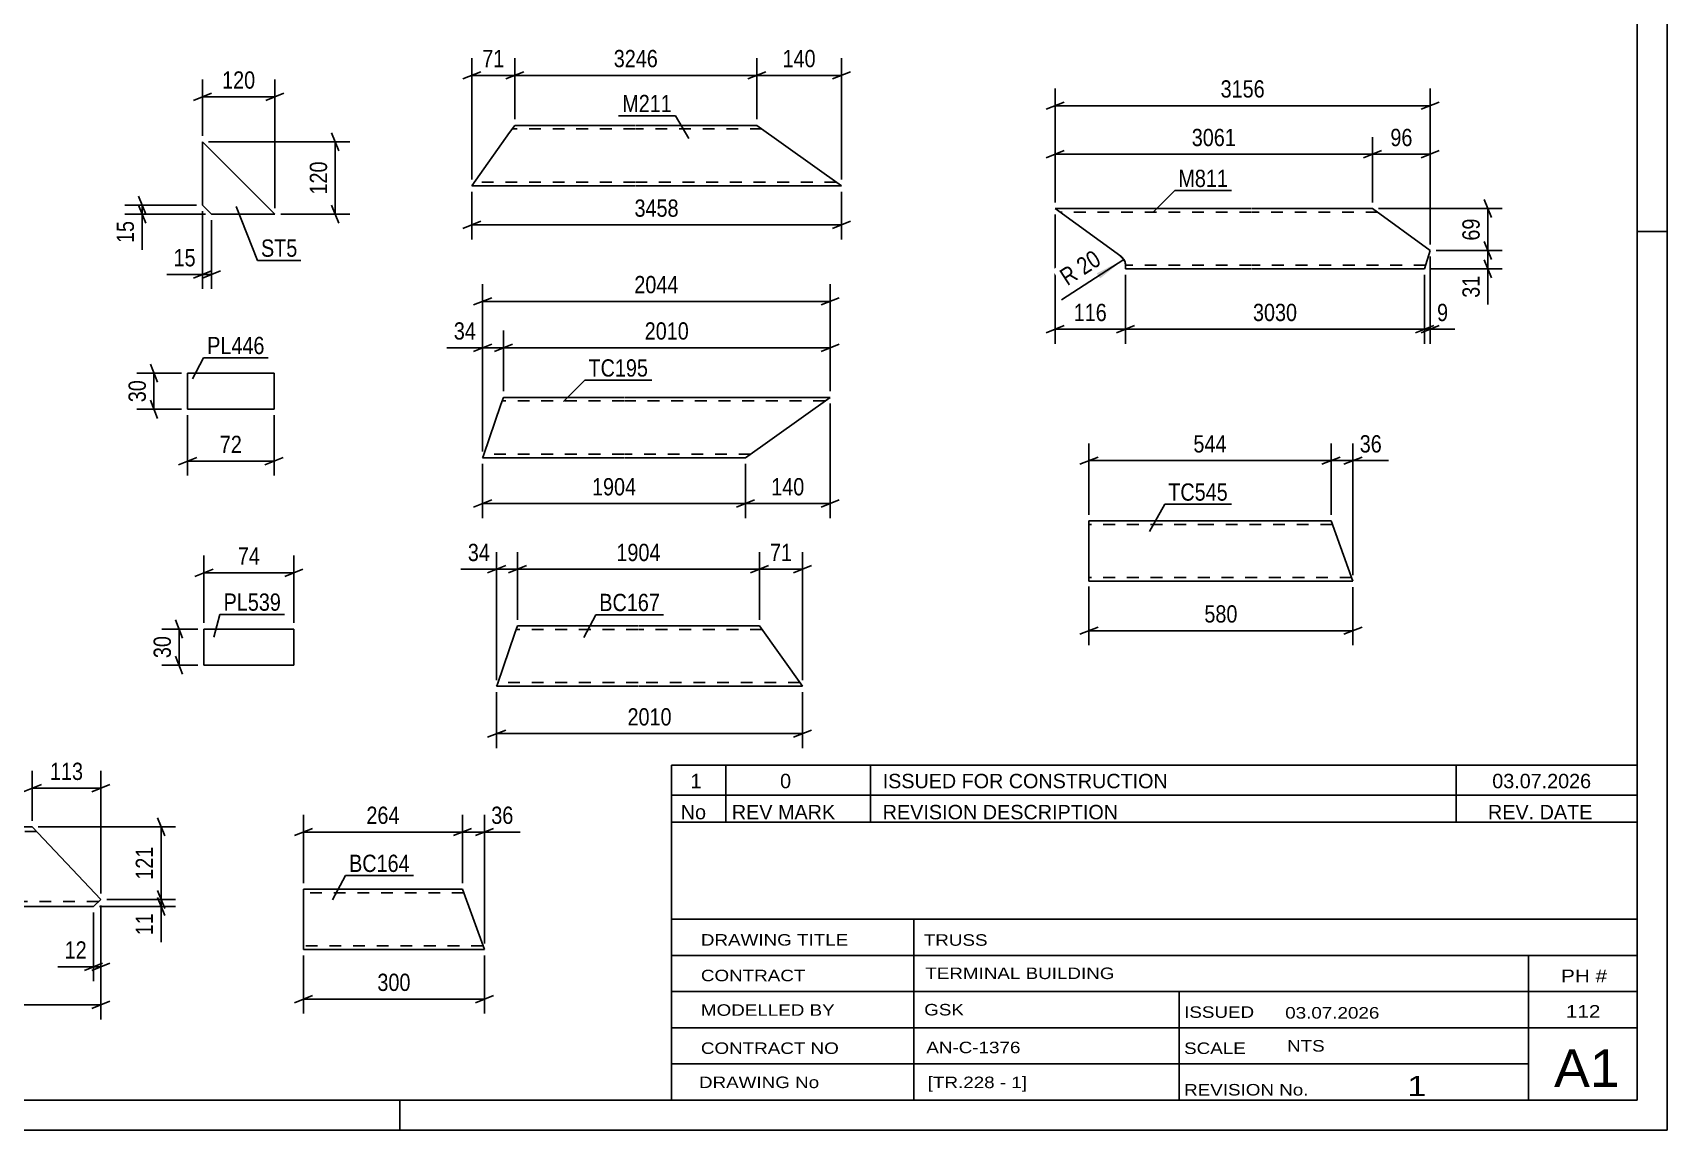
# Model space of a CAD drawing. Header units: millimetres. Extents: x 0 to 420, y 0 to 297.
# Drawn here: x 149.2 to 420, y 0 to 181.9 of the extents above; entities that cross this region are included whole.
import ezdxf

# ---------------------------------------------------------------- set-up
doc = ezdxf.new("R2010")
doc.units = ezdxf.units.MM
doc.linetypes.add('DXK_LINE_DOT2', pattern=[3.9198, 1.9599, -1.9599])
doc.styles.add('Arial Narrow', font='ARIALN.TTF', dxfattribs={"height": 0.2})

# ---------------------------------------------------------------- blocks, each defined once
blk = doc.blocks.new('Unknown-761646957-1135')
at = {"color": 5, "linetype": 'Continuous'}
for p, q in [((420, 0), (420, 297)), ((415, 5), (415, 292)), ((420, 149), (415, 149)), ((5, 5), (415, 5)), ((210, 0), (210, 5)), ((0, 0), (420, 0))]:
    blk.add_line(p, q, dxfattribs=at)
blk = doc.blocks.new('Unknown-761646957-13989')
at = {"color": 7, "linetype": 'Continuous'}
for p, q in [((255, 51.05), (255, 5)), ((255, 51.05), (415, 51.05)), ((415, 51), (415, 5)), ((255, 35), (415, 35)), ((295.14, 35), (295.14, 5)), ((255, 29), (415, 29)), ((397, 5.05), (397, 29.05)), ((255, 23), (415, 23)), ((339.14, 23), (339.14, 5)), ((255, 17), (415, 17)), ((255, 11), (397, 11)), ((255, 5), (415, 5))]:
    blk.add_line(p, q, dxfattribs=at)
at = {"color": 7, "style": 'Arial Narrow'}
for s, height, width, p in [('DRAWING TITLE', 1.9089, 1.425378, (259.88, 30.61)), ('TRUSS', 1.909, 1.425378, (296.81, 30.59)), ('CONTRACT', 1.909, 1.425378, (259.88, 24.71)), ('TERMINAL BUILDING', 1.9089, 1.425378, (297.06, 25.07)), ('MODELLED BY', 1.9089, 1.425378, (259.88, 18.98)), ('GSK', 1.909, 1.425378, (296.88, 19.04)), ('ISSUED', 1.909, 1.425378, (339.94, 18.64)), ('03.07.2026', 1.909, 1.425378, (356.69, 18.52)), ('CONTRACT NO', 1.9089, 1.425378, (259.88, 12.66)), ('AN-C-1376', 1.909, 1.425378, (297.23, 12.78)), ('SCALE', 1.909, 1.425378, (339.94, 12.65)), ('A1', 6.204, 1.25, (401.24, 7.2)), ('DRAWING No', 1.909, 1.425378, (259.56, 7)), ('[TR.228 - 1]', 1.9089, 1.425378, (297.46, 6.99)), ('1', 3.34, 1.5, (376.91, 5.68)), ('REVISION No.', 1.9089, 1.425378, (339.94, 5.77))]:
    blk.add_text(s, height=height, dxfattribs=dict(at, width=width)).set_placement(p)
at = {"color": 7, "linetype": 'Continuous', "style": 'Arial Narrow'}
for s, height, width, p in [('PH #', 2.1, 1.42538, (402.4, 24.55)), ('112', 2.1, 1.42538, (403.19, 18.65)), ('NTS', 1.909, 1.425378, (357, 13.05))]:
    blk.add_text(s, height=height, dxfattribs=dict(at, width=width)).set_placement(p)
blk = doc.blocks.new('Unknown-761646957-13990')
at = {"color": 7, "linetype": 'Continuous'}
for p, q in [((255, 60.55), (415, 60.55)), ((415, 60.55), (255, 60.55)), ((255, 60.55), (255, 55.55)), ((264, 60.55), (264, 55.55)), ((288, 60.55), (288, 55.55)), ((385, 60.55), (385, 55.55)), ((415, 60.55), (415, 55.55)), ((255, 55.55), (415, 55.55)), ((255, 55.55), (255, 51.05)), ((255, 55.55), (415, 55.55)), ((264, 55.55), (264, 51.05)), ((288, 55.55), (288, 51.05)), ((385, 55.55), (385, 51.05)), ((415, 55.55), (415, 51.05)), ((415, 51.05), (255, 51.05))]:
    blk.add_line(p, q, dxfattribs=at)
at = {"color": 7, "linetype": 'Continuous', "style": 'Arial Narrow'}
for s, height, width, p in [('1', 2.39, 1.196471, (258.16, 56.7)), ('0', 2.39, 1.196471, (273, 56.7)), ('ISSUED FOR CONSTRUCTION', 2.3861, 1.196471, (290, 56.7)), ('03.07.2026', 2.386, 1.196471, (391, 56.7)), ('No', 2.386, 1.2, (256.54, 51.55)), ('REV MARK', 2.386, 1.2, (265, 51.55)), ('REVISION DESCRIPTION', 2.3861, 1.2, (290, 51.55)), ('REV. DATE', 2.386, 1.2, (390.28, 51.55))]:
    blk.add_text(s, height=height, dxfattribs=dict(at, width=width)).set_placement(p)
blk = doc.blocks.new('Part-761646957-10138 - 10105')
at = {"color": 2, "linetype": 'Continuous'}
for p, q in [((97.64, 49.18), (98.84, 50.31)), ((109, 37.11), (97.64, 49.18)), ((98.84, 50.31), (129, 50.31)), ((129.1, 50.31), (149.1, 50.31)), ((149.1, 50.31), (160.45, 38.24)), ((160.45, 38.24), (159.24, 37.11)), ((129, 37.11), (109, 37.11)), ((159.24, 37.11), (129.1, 37.11))]:
    blk.add_line(p, q, dxfattribs=at)
at = {"color": 7, "linetype": 'DXK_LINE_DOT2'}
for p, q in [((129, 49.51), (97.99, 49.51)), ((149.85, 49.51), (129.1, 49.51)), ((129, 37.91), (108.24, 37.91)), ((160.09, 37.91), (129.1, 37.91))]:
    blk.add_line(p, q, dxfattribs=at)
blk = doc.blocks.new('Part-761646957-12783 - 12782')
at = {"color": 2, "linetype": 'Continuous'}
for p, q in [((223.84, 111.84), (226.75, 120.29)), ((227.16, 121.49), (226.75, 120.29)), ((227.16, 121.49), (247.16, 121.49)), ((247.26, 121.49), (281.28, 121.49)), ((267.26, 111.49), (281.28, 121.49)), ((223.72, 111.49), (223.75, 111.58)), ((223.72, 111.49), (247.16, 111.49)), ((223.75, 111.58), (223.84, 111.84)), ((247.26, 111.49), (267.26, 111.49))]:
    blk.add_line(p, q, dxfattribs=at)
at = {"color": 7, "linetype": 'DXK_LINE_DOT2'}
for p, q in [((247.16, 120.89), (226.96, 120.89)), ((227.13, 121.4), (227.04, 121.14)), ((227.16, 121.49), (227.13, 121.4)), ((280.44, 120.89), (247.26, 120.89)), ((247.16, 112.09), (223.93, 112.09)), ((268.1, 112.09), (247.26, 112.09))]:
    blk.add_line(p, q, dxfattribs=at)
blk = doc.blocks.new('Part-761646957-12791 - 12790')
at = {"color": 2, "linetype": 'Continuous'}
for p, q in [((226.16, 73.97), (229.07, 82.42)), ((229.48, 83.62), (229.07, 82.42)), ((229.48, 83.62), (249.48, 83.62)), ((249.58, 83.62), (269.58, 83.62)), ((276.72, 73.62), (269.58, 83.62)), ((226.04, 73.62), (226.07, 73.71)), ((226.04, 73.62), (249.48, 73.62)), ((226.07, 73.71), (226.16, 73.97)), ((249.58, 73.62), (276.72, 73.62))]:
    blk.add_line(p, q, dxfattribs=at)
at = {"color": 7, "linetype": 'DXK_LINE_DOT2'}
for p, q in [((249.48, 83.02), (229.28, 83.02)), ((229.45, 83.53), (229.36, 83.26)), ((229.48, 83.62), (229.45, 83.53)), ((270.01, 83.02), (249.58, 83.02)), ((249.48, 74.22), (226.25, 74.22)), ((276.29, 74.22), (249.58, 74.22))]:
    blk.add_line(p, q, dxfattribs=at)
blk = doc.blocks.new('Part-761646957-12775 - 12774')
at = {"color": 2, "linetype": 'Continuous'}
for p, q in [((228.19, 165.37), (221.91, 156.57)), ((228.19, 165.37), (229.04, 166.57)), ((249.04, 166.57), (229.04, 166.57)), ((269.14, 166.57), (249.14, 166.57)), ((283.16, 156.57), (269.14, 166.57)), ((221.91, 156.57), (249.04, 156.57)), ((249.14, 156.57), (283.16, 156.57))]:
    blk.add_line(p, q, dxfattribs=at)
at = {"color": 7, "linetype": 'DXK_LINE_DOT2'}
for p, q in [((249.04, 165.97), (228.61, 165.97)), ((229.04, 166.57), (228.79, 166.22)), ((269.98, 165.97), (249.14, 165.97)), ((249.04, 157.17), (222.34, 157.17)), ((282.32, 157.17), (249.14, 157.17))]:
    blk.add_line(p, q, dxfattribs=at)
blk = doc.blocks.new('Part-761646957-10299 - 10298')
at = {"color": 2, "linetype": 'Continuous'}
for p, q in [((177.29, 163.85), (177.29, 153.35)), ((177.29, 163.85), (189.29, 151.85)), ((177.29, 153.35), (178.79, 151.85)), ((178.79, 151.85), (189.29, 151.85))]:
    blk.add_line(p, q, dxfattribs=at)
blk = doc.blocks.new('Part-761646957-10351 - 10350')
at = {"color": 2, "linetype": 'Continuous'}
for p, q in [((177.55, 83.09), (177.55, 77.09)), ((177.55, 83.09), (192.43, 83.09)), ((192.43, 83.09), (192.43, 77.09)), ((177.55, 77.09), (192.43, 77.09))]:
    blk.add_line(p, q, dxfattribs=at)
blk = doc.blocks.new('Part-761646957-10359 - 10358')
at = {"color": 2, "linetype": 'Continuous'}
for p, q in [((174.84, 125.51), (174.84, 119.51)), ((174.84, 125.51), (189.15, 125.51)), ((189.15, 125.51), (189.15, 119.51)), ((174.84, 119.51), (189.15, 119.51))]:
    blk.add_line(p, q, dxfattribs=at)
blk = doc.blocks.new('Part-761646957-12815 - 12814')
at = {"color": 2, "linetype": 'Continuous'}
for p, q in [((329.45, 144.87), (318.57, 152.78)), ((351.07, 152.78), (318.57, 152.78)), ((371.17, 152.78), (351.17, 152.78)), ((380.72, 145.83), (371.17, 152.78)), ((329.45, 144.87), (329.98, 144.29)), ((329.98, 144.29), (330.1, 143.98)), ((330.25, 143.56), (330.1, 143.98)), ((330.25, 143.55), (330.18, 143.75)), ((330.25, 143.56), (330.22, 142.87)), ((380.72, 145.83), (379.79, 142.78)), ((330.22, 142.78), (330.22, 142.87)), ((351.07, 142.78), (330.22, 142.78)), ((379.79, 142.78), (351.17, 142.78))]:
    blk.add_line(p, q, dxfattribs=at)
at = {"color": 7, "linetype": 'DXK_LINE_DOT2'}
for p, q in [((351.07, 152.18), (319.4, 152.18)), ((371.99, 152.18), (351.17, 152.18)), ((329.98, 144.29), (329.45, 144.87)), ((329.45, 144.87), (329.98, 144.29)), ((329.98, 144.29), (329.45, 144.87)), ((330.1, 143.98), (329.98, 144.29)), ((329.98, 144.29), (330.1, 143.98)), ((330.1, 143.98), (329.98, 144.29)), ((330.24, 143.42), (330.25, 143.55)), ((330.25, 143.55), (330.25, 143.55)), ((330.22, 142.87), (330.22, 142.78)), ((351.07, 143.38), (330.24, 143.38)), ((379.97, 143.38), (351.17, 143.38))]:
    blk.add_line(p, q, dxfattribs=at)
blk = doc.blocks.new('Part-761646957-12823 - 12822')
at = {"color": 2, "linetype": 'Continuous'}
for p, q in [((324.18, 101.03), (324.18, 99.83)), ((324.18, 101.03), (344.18, 101.03)), ((344.28, 101.03), (364.28, 101.03)), ((367.92, 91.03), (364.28, 101.03)), ((324.18, 92.23), (324.18, 99.83)), ((324.18, 91.12), (324.18, 92.23)), ((324.18, 91.03), (324.18, 91.12)), ((324.18, 91.03), (344.18, 91.03)), ((344.28, 91.03), (367.92, 91.03))]:
    blk.add_line(p, q, dxfattribs=at)
at = {"color": 7, "linetype": 'DXK_LINE_DOT2'}
for p, q in [((324.18, 101.03), (324.18, 100.94)), ((324.18, 100.94), (324.18, 100.68)), ((344.18, 100.43), (324.18, 100.43)), ((364.49, 100.43), (344.28, 100.43)), ((324.18, 91.38), (324.18, 92.23)), ((344.18, 91.63), (324.18, 91.63)), ((367.7, 91.63), (344.28, 91.63))]:
    blk.add_line(p, q, dxfattribs=at)
blk = doc.blocks.new('Part-761646957-12832 - 12831')
at = {"color": 2, "linetype": 'Continuous'}
for p, q in [((194.02, 39.96), (194.02, 38.76)), ((194.02, 39.96), (220.38, 39.96)), ((194.02, 31.16), (194.02, 38.76)), ((224.02, 29.96), (220.38, 39.96)), ((194.02, 30.05), (194.02, 31.16)), ((194.02, 29.96), (194.02, 30.05)), ((194.02, 29.96), (224.02, 29.96))]:
    blk.add_line(p, q, dxfattribs=at)
at = {"color": 7, "linetype": 'DXK_LINE_DOT2'}
for p, q in [((194.02, 39.96), (194.02, 39.87)), ((194.02, 39.87), (194.02, 39.61)), ((220.6, 39.36), (194.02, 39.36)), ((194.02, 30.31), (194.02, 31.16)), ((223.8, 30.56), (194.02, 30.56))]:
    blk.add_line(p, q, dxfattribs=at)
blk = doc.blocks.new('StraightDimension-761646957-10418 - 10105')
at = {"color": 7, "linetype": 'Continuous'}
for p, q in [((159.24, 36.11), (159.24, 24.71)), ((160.45, 37.24), (160.45, 24.71)), ((157.74, 26.51), (160.74, 27.71)), ((161.95, 27.71), (158.95, 26.51)), ((159.24, 27.11), (160.45, 27.11))]:
    blk.add_line(p, q, dxfattribs=at)
at = {"color": 0}
blk.add_wipeout([(158.72, 27.86), (158.72, 32.06), (153.86, 32.06), (153.86, 27.86)], dxfattribs=at)
at = {"color": 7, "linetype": 'Continuous'}
blk.add_line((159.24, 27.11), (153.34, 27.11), dxfattribs=at)
blk.add_line((159.24, 27.11), (153.34, 27.11), dxfattribs=at)
at = {"color": 3, "style": 'Arial Narrow'}
blk.add_text('12', height=2.863, dxfattribs=at).set_placement((154.46, 28.46))
blk = doc.blocks.new('StraightDimension-761646957-10428 - 10105')
at = {"color": 7, "linetype": 'Continuous'}
for p, q in [((147.6, 56.12), (150.6, 57.32)), ((149.1, 51.31), (149.1, 59.57)), ((161.95, 57.32), (158.95, 56.12)), ((160.45, 39.24), (160.45, 59.57)), ((149.1, 56.72), (160.45, 56.72))]:
    blk.add_line(p, q, dxfattribs=at)
at = {"color": 0}
blk.add_wipeout([(158.11, 57.47), (158.11, 61.67), (151.43, 61.67), (151.43, 57.47)], dxfattribs=at)
at = {"color": 3, "style": 'Arial Narrow'}
blk.add_text('113', height=2.863, dxfattribs=at).set_placement((152.03, 58.07))
blk = doc.blocks.new('StraightDimension-761646957-10452 - 10105')
at = {"color": 7, "linetype": 'Continuous'}
for p, q in [((97.64, 48.18), (97.64, 18.39)), ((160.45, 37.24), (160.45, 18.39)), ((99.14, 21.39), (96.14, 20.19)), ((97.64, 20.79), (160.45, 20.79)), ((158.95, 20.19), (161.95, 21.39))]:
    blk.add_line(p, q, dxfattribs=at)
at = {"color": 0}
blk.add_wipeout([(133.3, 21.54), (133.3, 25.74), (124.79, 25.74), (124.79, 21.54)], dxfattribs=at)
at = {"color": 3, "style": 'Arial Narrow'}
blk.add_text('4070', height=2.863, dxfattribs=at).set_placement((125.39, 22.14))
blk = doc.blocks.new('StraightDimension-761646957-12642 - 10105')
at = {"color": 7, "linetype": 'Continuous'}
for p, q in [((169.85, 51.81), (171.05, 48.81)), ((150.1, 50.31), (172.85, 50.31)), ((170.45, 38.24), (170.45, 50.31)), ((161.45, 38.24), (172.85, 38.24)), ((171.05, 36.74), (169.85, 39.74))]:
    blk.add_line(p, q, dxfattribs=at)
at = {"color": 0}
blk.add_wipeout([(169.7, 47.62), (165.5, 47.62), (165.5, 40.94), (169.7, 40.94)], dxfattribs=at)
at = {"color": 3, "style": 'Arial Narrow'}
blk.add_text('121', height=2.863, rotation=90.0002, dxfattribs=at).set_placement((169.1, 41.54))
blk = doc.blocks.new('StraightDimension-761646957-12643 - 10105')
at = {"color": 7, "linetype": 'Continuous'}
for p, q in [((161.45, 38.24), (172.85, 38.24)), ((169.85, 39.74), (171.05, 36.74)), ((171.05, 35.61), (169.85, 38.61)), ((170.45, 37.11), (170.45, 38.24)), ((160.24, 37.11), (172.85, 37.11))]:
    blk.add_line(p, q, dxfattribs=at)
at = {"color": 0}
blk.add_wipeout([(169.7, 36.59), (165.5, 36.59), (165.5, 31.73), (169.7, 31.73)], dxfattribs=at)
at = {"color": 7, "linetype": 'Continuous'}
blk.add_line((170.45, 37.11), (170.45, 31.21), dxfattribs=at)
blk.add_line((170.45, 37.11), (170.45, 31.21), dxfattribs=at)
at = {"color": 3, "style": 'Arial Narrow'}
blk.add_text('11', height=2.863, rotation=90.0002, dxfattribs=at).set_placement((169.1, 32.33))
blk = doc.blocks.new('StraightDimension-761646957-13190 - 12782')
at = {"color": 7, "linetype": 'Continuous'}
for p, q in [((228.66, 130.31), (225.66, 129.11)), ((227.16, 122.49), (227.16, 132.56)), ((279.78, 129.11), (282.78, 130.31)), ((281.28, 122.49), (281.28, 132.56)), ((227.16, 129.71), (281.28, 129.71))]:
    blk.add_line(p, q, dxfattribs=at)
at = {"color": 0}
blk.add_wipeout([(258.48, 130.46), (258.48, 134.66), (249.97, 134.66), (249.97, 130.46)], dxfattribs=at)
at = {"color": 3, "style": 'Arial Narrow'}
blk.add_text('2010', height=2.863, dxfattribs=at).set_placement((250.57, 131.06))
blk = doc.blocks.new('StraightDimension-761646957-13191 - 12782')
at = {"color": 7, "linetype": 'Continuous'}
for p, q in [((222.22, 129.11), (225.22, 130.31)), ((223.72, 112.49), (223.72, 132.56)), ((228.66, 130.31), (225.66, 129.11)), ((227.16, 122.49), (227.16, 132.56)), ((223.72, 129.71), (227.16, 129.71))]:
    blk.add_line(p, q, dxfattribs=at)
at = {"color": 0}
blk.add_wipeout([(223.19, 130.46), (223.19, 134.66), (218.34, 134.66), (218.34, 130.46)], dxfattribs=at)
at = {"color": 7, "linetype": 'Continuous'}
blk.add_line((223.72, 129.71), (217.81, 129.71), dxfattribs=at)
blk.add_line((223.72, 129.71), (217.81, 129.71), dxfattribs=at)
at = {"color": 3, "style": 'Arial Narrow'}
blk.add_text('34', height=2.863, dxfattribs=at).set_placement((218.94, 131.06))
blk = doc.blocks.new('StraightDimension-761646957-13266 - 12782')
at = {"color": 7, "linetype": 'Continuous'}
for p, q in [((223.72, 112.49), (223.72, 140.25)), ((281.28, 122.49), (281.28, 140.25)), ((225.22, 138), (222.22, 136.8)), ((223.72, 137.4), (281.28, 137.4)), ((279.78, 136.8), (282.78, 138))]:
    blk.add_line(p, q, dxfattribs=at)
at = {"color": 0}
blk.add_wipeout([(256.76, 138.15), (256.76, 142.35), (248.25, 142.35), (248.25, 138.15)], dxfattribs=at)
at = {"color": 3, "style": 'Arial Narrow'}
blk.add_text('2044', height=2.863, dxfattribs=at).set_placement((248.85, 138.75))
blk = doc.blocks.new('StraightDimension-761646957-13218 - 12782')
at = {"color": 7, "linetype": 'Continuous'}
for p, q in [((281.28, 120.49), (281.28, 101.49)), ((267.26, 110.49), (267.26, 101.49)), ((268.76, 104.49), (265.76, 103.29)), ((267.26, 103.89), (281.28, 103.89)), ((279.78, 103.29), (282.78, 104.49))]:
    blk.add_line(p, q, dxfattribs=at)
at = {"color": 0}
blk.add_wipeout([(277.62, 104.64), (277.62, 108.84), (270.93, 108.84), (270.93, 104.64)], dxfattribs=at)
at = {"color": 3, "style": 'Arial Narrow'}
blk.add_text('140', height=2.863, dxfattribs=at).set_placement((271.53, 105.24))
blk = doc.blocks.new('StraightDimension-761646957-13219 - 12782')
at = {"color": 7, "linetype": 'Continuous'}
for p, q in [((223.72, 110.49), (223.72, 101.49)), ((267.26, 110.49), (267.26, 101.49)), ((225.22, 104.49), (222.22, 103.29)), ((223.72, 103.89), (267.26, 103.89)), ((265.76, 103.29), (268.76, 104.49))]:
    blk.add_line(p, q, dxfattribs=at)
at = {"color": 0}
blk.add_wipeout([(249.75, 104.64), (249.75, 108.84), (241.24, 108.84), (241.24, 104.64)], dxfattribs=at)
at = {"color": 3, "style": 'Arial Narrow'}
blk.add_text('1904', height=2.863, dxfattribs=at).set_placement((241.84, 105.24))
blk = doc.blocks.new('StraightDimension-761646957-13280 - 12790')
at = {"color": 7, "linetype": 'Continuous'}
for p, q in [((269.58, 84.62), (269.58, 95.85)), ((276.72, 74.62), (276.72, 95.85)), ((268.08, 92.4), (271.08, 93.6)), ((269.58, 93), (276.72, 93)), ((278.22, 93.6), (275.22, 92.4))]:
    blk.add_line(p, q, dxfattribs=at)
at = {"color": 0}
blk.add_wipeout([(275.58, 93.75), (275.58, 97.95), (270.72, 97.95), (270.72, 93.75)], dxfattribs=at)
at = {"color": 3, "style": 'Arial Narrow'}
blk.add_text('71', height=2.863, dxfattribs=at).set_placement((271.32, 94.35))
blk = doc.blocks.new('StraightDimension-761646957-13281 - 12790')
at = {"color": 7, "linetype": 'Continuous'}
for p, q in [((229.48, 84.62), (229.48, 95.85)), ((269.58, 84.62), (269.58, 95.85)), ((230.98, 93.6), (227.98, 92.4)), ((229.48, 93), (269.58, 93)), ((268.08, 92.4), (271.08, 93.6))]:
    blk.add_line(p, q, dxfattribs=at)
at = {"color": 0}
blk.add_wipeout([(253.79, 93.75), (253.79, 97.95), (245.28, 97.95), (245.28, 93.75)], dxfattribs=at)
at = {"color": 3, "style": 'Arial Narrow'}
blk.add_text('1904', height=2.863, dxfattribs=at).set_placement((245.88, 94.35))
blk = doc.blocks.new('StraightDimension-761646957-13282 - 12790')
at = {"color": 7, "linetype": 'Continuous'}
for p, q in [((226.04, 74.62), (226.04, 95.85)), ((229.48, 84.62), (229.48, 95.85)), ((224.54, 92.4), (227.54, 93.6)), ((226.04, 93), (229.48, 93)), ((230.98, 93.6), (227.98, 92.4))]:
    blk.add_line(p, q, dxfattribs=at)
at = {"color": 0}
blk.add_wipeout([(225.51, 93.75), (225.51, 97.95), (220.66, 97.95), (220.66, 93.75)], dxfattribs=at)
at = {"color": 7, "linetype": 'Continuous'}
blk.add_line((226.04, 93), (220.13, 93), dxfattribs=at)
blk.add_line((226.04, 93), (220.13, 93), dxfattribs=at)
at = {"color": 3, "style": 'Arial Narrow'}
blk.add_text('34', height=2.863, dxfattribs=at).set_placement((221.26, 94.35))
blk = doc.blocks.new('StraightDimension-761646957-13342 - 12790')
at = {"color": 7, "linetype": 'Continuous'}
for p, q in [((226.04, 72.62), (226.04, 63.35)), ((276.72, 72.62), (276.72, 63.35)), ((227.54, 66.35), (224.54, 65.15)), ((226.04, 65.75), (276.72, 65.75)), ((275.22, 65.15), (278.22, 66.35))]:
    blk.add_line(p, q, dxfattribs=at)
at = {"color": 0}
blk.add_wipeout([(255.63, 66.5), (255.63, 70.7), (247.12, 70.7), (247.12, 66.5)], dxfattribs=at)
at = {"color": 3, "style": 'Arial Narrow'}
blk.add_text('2010', height=2.863, dxfattribs=at).set_placement((247.72, 67.1))
blk = doc.blocks.new('StraightDimension-761646957-13169 - 12774')
at = {"color": 7, "linetype": 'Continuous'}
for p, q in [((221.91, 155.57), (221.91, 147.67)), ((283.16, 155.57), (283.16, 147.67)), ((223.41, 150.67), (220.41, 149.47)), ((221.91, 150.07), (283.16, 150.07)), ((281.66, 149.47), (284.66, 150.67))]:
    blk.add_line(p, q, dxfattribs=at)
at = {"color": 0}
blk.add_wipeout([(256.79, 150.82), (256.79, 155.02), (248.28, 155.02), (248.28, 150.82)], dxfattribs=at)
at = {"color": 3, "style": 'Arial Narrow'}
blk.add_text('3458', height=2.863, dxfattribs=at).set_placement((248.88, 151.42))
blk = doc.blocks.new('StraightDimension-761646957-13074 - 12774')
at = {"color": 7, "linetype": 'Continuous'}
for p, q in [((269.14, 167.57), (269.14, 177.71)), ((283.16, 157.57), (283.16, 177.71)), ((270.64, 175.46), (267.64, 174.26)), ((269.14, 174.86), (283.16, 174.86)), ((281.66, 174.26), (284.66, 175.46))]:
    blk.add_line(p, q, dxfattribs=at)
at = {"color": 0}
blk.add_wipeout([(279.49, 175.61), (279.49, 179.81), (272.81, 179.81), (272.81, 175.61)], dxfattribs=at)
at = {"color": 3, "style": 'Arial Narrow'}
blk.add_text('140', height=2.863, dxfattribs=at).set_placement((273.41, 176.21))
blk = doc.blocks.new('StraightDimension-761646957-13075 - 12774')
at = {"color": 7, "linetype": 'Continuous'}
for p, q in [((229.04, 167.57), (229.04, 177.71)), ((269.14, 167.57), (269.14, 177.71)), ((230.54, 175.46), (227.54, 174.26)), ((229.04, 174.86), (269.14, 174.86)), ((267.64, 174.26), (270.64, 175.46))]:
    blk.add_line(p, q, dxfattribs=at)
at = {"color": 0}
blk.add_wipeout([(253.35, 175.61), (253.35, 179.81), (244.84, 179.81), (244.84, 175.61)], dxfattribs=at)
at = {"color": 3, "style": 'Arial Narrow'}
blk.add_text('3246', height=2.863, dxfattribs=at).set_placement((245.44, 176.21))
blk = doc.blocks.new('StraightDimension-761646957-13076 - 12774')
at = {"color": 7, "linetype": 'Continuous'}
for p, q in [((221.91, 157.57), (221.91, 177.71)), ((229.04, 167.57), (229.04, 177.71)), ((220.41, 174.26), (223.41, 175.46)), ((221.91, 174.86), (229.04, 174.86)), ((230.54, 175.46), (227.54, 174.26))]:
    blk.add_line(p, q, dxfattribs=at)
at = {"color": 0}
blk.add_wipeout([(227.9, 175.61), (227.9, 179.81), (223.05, 179.81), (223.05, 175.61)], dxfattribs=at)
at = {"color": 3, "style": 'Arial Narrow'}
blk.add_text('71', height=2.863, dxfattribs=at).set_placement((223.65, 176.21))
blk = doc.blocks.new('StraightDimension-761646957-10749 - 10298')
at = {"color": 7, "linetype": 'Continuous'}
for p, q in [((166.69, 154.85), (167.89, 151.85)), ((176.29, 153.35), (164.44, 153.35)), ((177.79, 151.85), (164.44, 151.85)), ((167.89, 150.35), (166.69, 153.35)), ((167.29, 151.85), (167.29, 153.35))]:
    blk.add_line(p, q, dxfattribs=at)
at = {"color": 0}
blk.add_wipeout([(166.54, 151.32), (162.34, 151.32), (162.34, 146.47), (166.54, 146.47)], dxfattribs=at)
at = {"color": 7, "linetype": 'Continuous'}
blk.add_line((167.29, 151.85), (167.29, 145.94), dxfattribs=at)
blk.add_line((167.29, 151.85), (167.29, 145.94), dxfattribs=at)
at = {"color": 3, "style": 'Arial Narrow'}
blk.add_text('15', height=2.863, rotation=90.0002, dxfattribs=at).set_placement((165.94, 147.07))
blk = doc.blocks.new('StraightDimension-761646957-10741 - 10298')
at = {"color": 7, "linetype": 'Continuous'}
for p, q in [((177.29, 152.35), (177.29, 139.45)), ((178.79, 150.85), (178.79, 139.45)), ((175.79, 141.25), (178.79, 142.45)), ((180.29, 142.45), (177.29, 141.25)), ((177.29, 141.85), (178.79, 141.85))]:
    blk.add_line(p, q, dxfattribs=at)
at = {"color": 0}
blk.add_wipeout([(176.76, 142.6), (176.76, 146.8), (171.91, 146.8), (171.91, 142.6)], dxfattribs=at)
at = {"color": 7, "linetype": 'Continuous'}
blk.add_line((177.29, 141.85), (171.38, 141.85), dxfattribs=at)
blk.add_line((177.29, 141.85), (171.38, 141.85), dxfattribs=at)
at = {"color": 3, "style": 'Arial Narrow'}
blk.add_text('15', height=2.863, dxfattribs=at).set_placement((172.51, 143.2))
blk = doc.blocks.new('StraightDimension-761646957-10745 - 10298')
at = {"color": 7, "linetype": 'Continuous'}
for p, q in [((177.29, 164.85), (177.29, 174.15)), ((189.29, 152.85), (189.29, 174.15)), ((175.79, 170.7), (178.79, 171.9)), ((177.29, 171.3), (189.29, 171.3)), ((190.79, 171.9), (187.79, 170.7))]:
    blk.add_line(p, q, dxfattribs=at)
at = {"color": 0}
blk.add_wipeout([(186.63, 172.05), (186.63, 176.25), (179.95, 176.25), (179.95, 172.05)], dxfattribs=at)
at = {"color": 3, "style": 'Arial Narrow'}
blk.add_text('120', height=2.863, dxfattribs=at).set_placement((180.55, 172.65))
blk = doc.blocks.new('StraightDimension-761646957-10753 - 10298')
at = {"color": 7, "linetype": 'Continuous'}
for p, q in [((198.69, 165.35), (199.89, 162.35)), ((178.29, 163.85), (201.69, 163.85)), ((199.29, 151.85), (199.29, 163.85)), ((190.29, 151.85), (201.69, 151.85)), ((199.89, 150.35), (198.69, 153.35))]:
    blk.add_line(p, q, dxfattribs=at)
at = {"color": 0}
blk.add_wipeout([(198.54, 161.19), (194.34, 161.19), (194.34, 154.51), (198.54, 154.51)], dxfattribs=at)
at = {"color": 3, "style": 'Arial Narrow'}
blk.add_text('120', height=2.863, rotation=90.0002, dxfattribs=at).set_placement((197.94, 155.11))
blk = doc.blocks.new('StraightDimension-761646957-10769 - 10350')
at = {"color": 7, "linetype": 'Continuous'}
for p, q in [((177.55, 84.09), (177.55, 95.27)), ((192.43, 84.09), (192.43, 95.27)), ((179.05, 93.02), (176.05, 91.82)), ((177.55, 92.42), (192.43, 92.42)), ((190.93, 91.82), (193.93, 93.02))]:
    blk.add_line(p, q, dxfattribs=at)
at = {"color": 0}
blk.add_wipeout([(187.42, 93.17), (187.42, 97.37), (182.56, 97.37), (182.56, 93.17)], dxfattribs=at)
at = {"color": 3, "style": 'Arial Narrow'}
blk.add_text('74', height=2.863, dxfattribs=at).set_placement((183.16, 93.77))
blk = doc.blocks.new('StraightDimension-761646957-10765 - 10350')
at = {"color": 7, "linetype": 'Continuous'}
for p, q in [((172.81, 84.59), (174.01, 81.59)), ((176.55, 83.09), (170.56, 83.09)), ((173.41, 77.09), (173.41, 83.09)), ((174.01, 75.59), (172.81, 78.59)), ((176.55, 77.09), (170.56, 77.09))]:
    blk.add_line(p, q, dxfattribs=at)
at = {"color": 0}
blk.add_wipeout([(172.66, 82.52), (168.46, 82.52), (168.46, 77.67), (172.66, 77.67)], dxfattribs=at)
at = {"color": 3, "style": 'Arial Narrow'}
blk.add_text('30', height=2.863, rotation=90.0002, dxfattribs=at).set_placement((172.06, 78.27))
blk = doc.blocks.new('StraightDimension-761646957-10773 - 10358')
at = {"color": 7, "linetype": 'Continuous'}
for p, q in [((173.84, 125.51), (166.41, 125.51)), ((168.66, 127.01), (169.86, 124.01)), ((169.26, 119.51), (169.26, 125.51)), ((173.84, 119.51), (166.41, 119.51)), ((169.86, 118.01), (168.66, 121.01))]:
    blk.add_line(p, q, dxfattribs=at)
at = {"color": 0}
blk.add_wipeout([(168.51, 124.94), (164.31, 124.94), (164.31, 120.08), (168.51, 120.08)], dxfattribs=at)
at = {"color": 3, "style": 'Arial Narrow'}
blk.add_text('30', height=2.863, rotation=90.0002, dxfattribs=at).set_placement((167.91, 120.68))
blk = doc.blocks.new('StraightDimension-761646957-10777 - 10358')
at = {"color": 7, "linetype": 'Continuous'}
for p, q in [((174.84, 118.51), (174.84, 108.51)), ((189.15, 118.51), (189.15, 108.51)), ((176.34, 111.51), (173.34, 110.31)), ((187.65, 110.31), (190.65, 111.51)), ((174.84, 110.91), (189.15, 110.91))]:
    blk.add_line(p, q, dxfattribs=at)
at = {"color": 0}
blk.add_wipeout([(184.42, 111.66), (184.42, 115.86), (179.57, 115.86), (179.57, 111.66)], dxfattribs=at)
at = {"color": 3, "style": 'Arial Narrow'}
blk.add_text('72', height=2.863, dxfattribs=at).set_placement((180.17, 112.26))
blk = doc.blocks.new('StraightDimension-761646957-13798 - 12814')
at = {"color": 7, "linetype": 'Continuous'}
for p, q in [((372.17, 152.78), (392.66, 152.78)), ((389.66, 154.28), (390.86, 151.28)), ((390.26, 145.83), (390.26, 152.78)), ((390.86, 144.33), (389.66, 147.33)), ((381.72, 145.83), (392.66, 145.83))]:
    blk.add_line(p, q, dxfattribs=at)
at = {"color": 0}
blk.add_wipeout([(389.51, 151.73), (385.31, 151.73), (385.31, 146.87), (389.51, 146.87)], dxfattribs=at)
at = {"color": 3, "style": 'Arial Narrow'}
blk.add_text('69', height=2.863, rotation=90.0002, dxfattribs=at).set_placement((388.91, 147.47))
blk = doc.blocks.new('StraightDimension-761646957-13738 - 12814')
at = {"color": 7, "linetype": 'Continuous'}
for p, q in [((371.17, 153.78), (371.17, 164.63)), ((380.72, 146.83), (380.72, 164.63)), ((369.67, 161.18), (372.67, 162.38)), ((371.17, 161.78), (380.72, 161.78)), ((382.22, 162.38), (379.22, 161.18))]:
    blk.add_line(p, q, dxfattribs=at)
at = {"color": 0}
blk.add_wipeout([(378.37, 162.53), (378.37, 166.73), (373.52, 166.73), (373.52, 162.53)], dxfattribs=at)
at = {"color": 3, "style": 'Arial Narrow'}
blk.add_text('96', height=2.863, dxfattribs=at).set_placement((374.12, 163.13))
blk = doc.blocks.new('StraightDimension-761646957-13739 - 12814')
at = {"color": 7, "linetype": 'Continuous'}
for p, q in [((318.57, 153.78), (318.57, 164.63)), ((371.17, 153.78), (371.17, 164.63)), ((320.07, 162.38), (317.07, 161.18)), ((318.57, 161.78), (371.17, 161.78)), ((369.67, 161.18), (372.67, 162.38))]:
    blk.add_line(p, q, dxfattribs=at)
at = {"color": 0}
blk.add_wipeout([(349.13, 162.53), (349.13, 166.73), (340.61, 166.73), (340.61, 162.53)], dxfattribs=at)
at = {"color": 3, "style": 'Arial Narrow'}
blk.add_text('3061', height=2.863, dxfattribs=at).set_placement((341.21, 163.13))
blk = doc.blocks.new('StraightDimension-761646957-13780 - 12814')
at = {"color": 7, "linetype": 'Continuous'}
for p, q in [((318.57, 153.78), (318.57, 172.68)), ((380.72, 146.83), (380.72, 172.68)), ((320.07, 170.43), (317.07, 169.23)), ((318.57, 169.83), (380.72, 169.83)), ((379.22, 169.23), (382.22, 170.43))]:
    blk.add_line(p, q, dxfattribs=at)
at = {"color": 0}
blk.add_wipeout([(353.9, 170.58), (353.9, 174.78), (345.39, 174.78), (345.39, 170.58)], dxfattribs=at)
at = {"color": 3, "style": 'Arial Narrow'}
blk.add_text('3156', height=2.863, dxfattribs=at).set_placement((345.99, 171.18))
blk = doc.blocks.new('StraightDimension-761646957-13861 - 12814')
at = {"color": 7, "linetype": 'Continuous'}
for p, q in [((380.72, 144.83), (380.72, 130.38)), ((379.79, 141.78), (379.79, 130.38)), ((378.29, 132.18), (381.29, 133.38)), ((382.22, 133.38), (379.22, 132.18)), ((379.79, 132.78), (380.72, 132.78))]:
    blk.add_line(p, q, dxfattribs=at)
at = {"color": 0}
blk.add_wipeout([(384.27, 133.53), (384.27, 137.73), (381.25, 137.73), (381.25, 133.53)], dxfattribs=at)
at = {"color": 7, "linetype": 'Continuous'}
blk.add_line((380.72, 132.78), (384.8, 132.78), dxfattribs=at)
blk.add_line((380.72, 132.78), (384.8, 132.78), dxfattribs=at)
at = {"color": 3, "style": 'Arial Narrow'}
blk.add_text('9', height=2.86, dxfattribs=at).set_placement((381.85, 134.13))
blk = doc.blocks.new('StraightDimension-761646957-13799 - 12814')
at = {"color": 7, "linetype": 'Continuous'}
for p, q in [((389.66, 147.33), (390.86, 144.33)), ((381.72, 145.83), (392.66, 145.83)), ((390.86, 141.28), (389.66, 144.28)), ((390.26, 142.78), (390.26, 145.83)), ((380.79, 142.78), (392.66, 142.78))]:
    blk.add_line(p, q, dxfattribs=at)
at = {"color": 0}
blk.add_wipeout([(389.51, 142.25), (385.31, 142.25), (385.31, 137.39), (389.51, 137.39)], dxfattribs=at)
at = {"color": 7, "linetype": 'Continuous'}
blk.add_line((390.26, 142.78), (390.26, 136.87), dxfattribs=at)
blk.add_line((390.26, 142.78), (390.26, 136.87), dxfattribs=at)
at = {"color": 3, "style": 'Arial Narrow'}
blk.add_text('31', height=2.863, rotation=90.0002, dxfattribs=at).set_placement((388.91, 137.99))
blk = doc.blocks.new('StraightDimension-761646957-13862 - 12814')
at = {"color": 7, "linetype": 'Continuous'}
for p, q in [((330.22, 141.78), (330.22, 130.38)), ((379.79, 141.78), (379.79, 130.38)), ((331.72, 133.38), (328.72, 132.18)), ((330.22, 132.78), (379.79, 132.78)), ((378.29, 132.18), (381.29, 133.38))]:
    blk.add_line(p, q, dxfattribs=at)
at = {"color": 0}
blk.add_wipeout([(359.26, 133.53), (359.26, 137.73), (350.75, 137.73), (350.75, 133.53)], dxfattribs=at)
at = {"color": 3, "style": 'Arial Narrow'}
blk.add_text('3030', height=2.863, dxfattribs=at).set_placement((351.35, 134.13))
blk = doc.blocks.new('StraightDimension-761646957-13863 - 12814')
at = {"color": 7, "linetype": 'Continuous'}
for p, q in [((318.57, 151.78), (318.57, 130.38)), ((330.22, 141.78), (330.22, 130.38)), ((317.07, 132.18), (320.07, 133.38)), ((318.57, 132.78), (330.22, 132.78)), ((331.72, 133.38), (328.72, 132.18))]:
    blk.add_line(p, q, dxfattribs=at)
at = {"color": 0}
blk.add_wipeout([(327.74, 133.53), (327.74, 137.73), (321.05, 137.73), (321.05, 133.53)], dxfattribs=at)
at = {"color": 3, "style": 'Arial Narrow'}
blk.add_text('116', height=2.863, dxfattribs=at).set_placement((321.65, 134.13))
blk = doc.blocks.new('RadiusDimension-761646957-13970 - 12814')
at = {"linetype": 'Continuous'}
blk.add_hatch(color=7, dxfattribs=at).paths.add_polyline_path([(325.48, 142.05), (329.95, 144.34), (326.02, 141.21)])
at = {"color": 7, "linetype": 'Continuous'}
blk.add_line((329.95, 144.34), (319.6, 137.66), dxfattribs=at)
blk.add_arc((328.27, 143.25), 2.01, 8.632, 56.9661, dxfattribs=at)
at = {"color": 0}
blk.add_wipeout([(327.24, 143.48), (324.97, 147.01), (318.12, 142.6), (320.4, 139.07)], dxfattribs=at)
at = {"color": 3, "style": 'Arial Narrow'}
blk.add_text('R 20', height=2.863, rotation=32.8018, dxfattribs=at).set_placement((320.58, 139.9))
blk = doc.blocks.new('StraightDimension-761646957-13927 - 12822')
at = {"color": 7, "linetype": 'Continuous'}
for p, q in [((364.28, 102.03), (364.28, 113.85)), ((367.92, 92.03), (367.92, 113.85)), ((362.78, 110.4), (365.78, 111.6)), ((369.42, 111.6), (366.42, 110.4)), ((364.28, 111), (367.92, 111))]:
    blk.add_line(p, q, dxfattribs=at)
at = {"color": 0}
blk.add_wipeout([(373.3, 111.75), (373.3, 115.95), (368.44, 115.95), (368.44, 111.75)], dxfattribs=at)
at = {"color": 7, "linetype": 'Continuous'}
blk.add_line((367.92, 111), (373.82, 111), dxfattribs=at)
blk.add_line((367.92, 111), (373.82, 111), dxfattribs=at)
at = {"color": 3, "style": 'Arial Narrow'}
blk.add_text('36', height=2.863, dxfattribs=at).set_placement((369.04, 112.35))
blk = doc.blocks.new('StraightDimension-761646957-13928 - 12822')
at = {"color": 7, "linetype": 'Continuous'}
for p, q in [((324.18, 102.03), (324.18, 113.85)), ((364.28, 102.03), (364.28, 113.85)), ((325.68, 111.6), (322.68, 110.4)), ((362.78, 110.4), (365.78, 111.6)), ((324.18, 111), (364.28, 111))]:
    blk.add_line(p, q, dxfattribs=at)
at = {"color": 0}
blk.add_wipeout([(347.57, 111.75), (347.57, 115.95), (340.88, 115.95), (340.88, 111.75)], dxfattribs=at)
at = {"color": 3, "style": 'Arial Narrow'}
blk.add_text('544', height=2.863, dxfattribs=at).set_placement((341.48, 112.35))
blk = doc.blocks.new('StraightDimension-761646957-13953 - 12822')
at = {"color": 7, "linetype": 'Continuous'}
for p, q in [((324.18, 90.12), (324.18, 80.41)), ((367.92, 90.03), (367.92, 80.41)), ((325.68, 83.41), (322.68, 82.21)), ((324.18, 82.81), (367.92, 82.81)), ((366.42, 82.21), (369.42, 83.41))]:
    blk.add_line(p, q, dxfattribs=at)
at = {"color": 0}
blk.add_wipeout([(349.39, 83.56), (349.39, 87.76), (342.7, 87.76), (342.7, 83.56)], dxfattribs=at)
at = {"color": 3, "style": 'Arial Narrow'}
blk.add_text('580', height=2.863, dxfattribs=at).set_placement((343.3, 84.16))
blk = doc.blocks.new('StraightDimension-761646957-13396 - 12831')
at = {"color": 7, "linetype": 'Continuous'}
for p, q in [((194.02, 28.96), (194.02, 19.35)), ((224.02, 28.96), (224.02, 19.35)), ((195.52, 22.35), (192.52, 21.15)), ((194.02, 21.75), (224.02, 21.75)), ((222.52, 21.15), (225.52, 22.35))]:
    blk.add_line(p, q, dxfattribs=at)
at = {"color": 0}
blk.add_wipeout([(212.36, 22.5), (212.36, 26.7), (205.68, 26.7), (205.68, 22.5)], dxfattribs=at)
at = {"color": 3, "style": 'Arial Narrow'}
blk.add_text('300', height=2.863, dxfattribs=at).set_placement((206.28, 23.1))
blk = doc.blocks.new('StraightDimension-761646957-13361 - 12831')
at = {"color": 7, "linetype": 'Continuous'}
for p, q in [((220.38, 40.96), (220.38, 52.29)), ((224.02, 30.96), (224.02, 52.29)), ((218.88, 48.84), (221.88, 50.04)), ((220.38, 49.44), (224.02, 49.44)), ((225.52, 50.04), (222.52, 48.84))]:
    blk.add_line(p, q, dxfattribs=at)
at = {"color": 0}
blk.add_wipeout([(229.4, 50.19), (229.4, 54.39), (224.55, 54.39), (224.55, 50.19)], dxfattribs=at)
at = {"color": 7, "linetype": 'Continuous'}
blk.add_line((224.02, 49.44), (229.93, 49.44), dxfattribs=at)
blk.add_line((224.02, 49.44), (229.93, 49.44), dxfattribs=at)
at = {"color": 3, "style": 'Arial Narrow'}
blk.add_text('36', height=2.863, dxfattribs=at).set_placement((225.15, 50.79))
blk = doc.blocks.new('StraightDimension-761646957-13362 - 12831')
at = {"color": 7, "linetype": 'Continuous'}
for p, q in [((194.02, 40.96), (194.02, 52.29)), ((220.38, 40.96), (220.38, 52.29)), ((195.52, 50.04), (192.52, 48.84)), ((194.02, 49.44), (220.38, 49.44)), ((218.88, 48.84), (221.88, 50.04))]:
    blk.add_line(p, q, dxfattribs=at)
at = {"color": 0}
blk.add_wipeout([(210.54, 50.19), (210.54, 54.39), (203.86, 54.39), (203.86, 50.19)], dxfattribs=at)
at = {"color": 3, "style": 'Arial Narrow'}
blk.add_text('264', height=2.863, dxfattribs=at).set_placement((204.46, 50.79))
blk = doc.blocks.new('Mark-761646957-12846 - 12782')
at = {"color": 0}
blk.add_wipeout([(251.13, 124.93), (251.13, 127.93), (241.26, 127.93), (241.26, 124.93)], dxfattribs=at)
blk.add_wipeout([(251.13, 124.93), (251.13, 127.93), (241.26, 127.93), (241.26, 124.93)], dxfattribs=at)
at = {"color": 30, "linetype": 'Continuous'}
for p, q in [((237.13, 120.79), (240.66, 124.33)), ((240.66, 124.33), (251.73, 124.33))]:
    blk.add_line(p, q, dxfattribs=at)
at = {"color": 3, "style": 'Arial Narrow'}
blk.add_text('TC195', height=2.863, dxfattribs=at).set_placement((241.26, 124.93))
blk = doc.blocks.new('Mark-761646957-12852 - 12790')
at = {"color": 0}
blk.add_wipeout([(253.1, 86.06), (253.1, 89.06), (243.05, 89.06), (243.05, 86.06)], dxfattribs=at)
blk.add_wipeout([(253.1, 86.06), (253.1, 89.06), (243.05, 89.06), (243.05, 86.06)], dxfattribs=at)
at = {"color": 30, "linetype": 'Continuous'}
for p, q in [((240.51, 81.68), (242.45, 85.46)), ((242.45, 85.46), (253.7, 85.46))]:
    blk.add_line(p, q, dxfattribs=at)
at = {"color": 3, "style": 'Arial Narrow'}
blk.add_text('BC167', height=2.863, dxfattribs=at).set_placement((243.05, 86.06))
blk = doc.blocks.new('Mark-761646957-12840 - 12774')
at = {"color": 0}
blk.add_wipeout([(255.07, 168.76), (255.07, 171.76), (246.85, 171.76), (246.85, 168.76)], dxfattribs=at)
blk.add_wipeout([(255.07, 168.76), (255.07, 171.76), (246.85, 171.76), (246.85, 168.76)], dxfattribs=at)
at = {"color": 30, "linetype": 'Continuous'}
for p in [(246.25, 168.16), (257.9, 164.38)]:
    blk.add_line(p, (255.67, 168.16), dxfattribs=at)
at = {"color": 3, "style": 'Arial Narrow'}
blk.add_text('M211', height=2.863, dxfattribs=at).set_placement((246.85, 168.76))
blk = doc.blocks.new('Mark-761646957-10956 - 10298')
at = {"color": 0}
blk.add_wipeout([(193.02, 144.79), (193.02, 147.79), (186.99, 147.79), (186.99, 144.79)], dxfattribs=at)
blk.add_wipeout([(193.02, 144.79), (193.02, 147.79), (186.99, 147.79), (186.99, 144.79)], dxfattribs=at)
at = {"color": 30, "linetype": 'Continuous'}
for p, q in [((182.9, 153.11), (186.39, 144.19)), ((186.39, 144.19), (193.62, 144.19))]:
    blk.add_line(p, q, dxfattribs=at)
at = {"color": 3, "style": 'Arial Narrow'}
blk.add_text('ST5', height=2.863, dxfattribs=at).set_placement((186.99, 144.79))
blk = doc.blocks.new('Mark-761646957-10962 - 10350')
at = {"color": 0}
blk.add_wipeout([(190.31, 86.12), (190.31, 89.12), (180.8, 89.12), (180.8, 86.12)], dxfattribs=at)
blk.add_wipeout([(190.31, 86.12), (190.31, 89.12), (180.8, 89.12), (180.8, 86.12)], dxfattribs=at)
at = {"color": 30, "linetype": 'Continuous'}
for p, q in [((179.2, 81.76), (180.2, 85.52)), ((180.2, 85.52), (190.91, 85.52))]:
    blk.add_line(p, q, dxfattribs=at)
at = {"color": 3, "style": 'Arial Narrow'}
blk.add_text('PL539', height=2.863, dxfattribs=at).set_placement((180.8, 86.12))
blk = doc.blocks.new('Mark-761646957-10965 - 10358')
at = {"color": 0}
blk.add_wipeout([(187.58, 128.65), (187.58, 131.65), (178.08, 131.65), (178.08, 128.65)], dxfattribs=at)
blk.add_wipeout([(187.58, 128.65), (187.58, 131.65), (178.08, 131.65), (178.08, 128.65)], dxfattribs=at)
at = {"color": 30, "linetype": 'Continuous'}
for p, q in [((175.62, 124.58), (177.48, 128.05)), ((177.48, 128.05), (188.18, 128.05))]:
    blk.add_line(p, q, dxfattribs=at)
at = {"color": 3, "style": 'Arial Narrow'}
blk.add_text('PL446', height=2.863, dxfattribs=at).set_placement((178.08, 128.65))
blk = doc.blocks.new('Mark-761646957-12837 - 12814')
at = {"color": 0}
blk.add_wipeout([(347.21, 156.35), (347.21, 159.35), (338.99, 159.35), (338.99, 156.35)], dxfattribs=at)
blk.add_wipeout([(347.21, 156.35), (347.21, 159.35), (338.99, 159.35), (338.99, 156.35)], dxfattribs=at)
at = {"color": 30, "linetype": 'Continuous'}
for p, q in [((334.85, 152.22), (338.39, 155.75)), ((338.39, 155.75), (347.81, 155.75))]:
    blk.add_line(p, q, dxfattribs=at)
at = {"color": 3, "style": 'Arial Narrow'}
blk.add_text('M811', height=2.863, dxfattribs=at).set_placement((338.99, 156.35))
blk = doc.blocks.new('Mark-761646957-12864 - 12822')
at = {"color": 0}
blk.add_wipeout([(347.19, 104.36), (347.19, 107.36), (337.32, 107.36), (337.32, 104.36)], dxfattribs=at)
blk.add_wipeout([(347.19, 104.36), (347.19, 107.36), (337.32, 107.36), (337.32, 104.36)], dxfattribs=at)
at = {"color": 30, "linetype": 'Continuous'}
for p, q in [((334.2, 99.28), (336.72, 103.76)), ((336.72, 103.76), (347.79, 103.76))]:
    blk.add_line(p, q, dxfattribs=at)
at = {"color": 3, "style": 'Arial Narrow'}
blk.add_text('TC545', height=2.863, dxfattribs=at).set_placement((337.32, 104.36))
blk = doc.blocks.new('Mark-761646957-12861 - 12831')
at = {"color": 0}
blk.add_wipeout([(211.64, 42.82), (211.64, 45.82), (201.59, 45.82), (201.59, 42.82)], dxfattribs=at)
blk.add_wipeout([(211.64, 42.82), (211.64, 45.82), (201.59, 45.82), (201.59, 42.82)], dxfattribs=at)
at = {"color": 30, "linetype": 'Continuous'}
for p, q in [((198.84, 38.23), (200.99, 42.22)), ((200.99, 42.22), (212.24, 42.22))]:
    blk.add_line(p, q, dxfattribs=at)
at = {"color": 3, "style": 'Arial Narrow'}
blk.add_text('BC164', height=2.863, dxfattribs=at).set_placement((201.59, 42.82))

msp = doc.modelspace()

# ---------------------------------------------------------------- block references
for name in ['Unknown-761646957-1135', 'Part-761646957-12775 - 12774', 'Part-761646957-10299 - 10298', 'Part-761646957-12815 - 12814', 'Part-761646957-10359 - 10358', 'Part-761646957-12783 - 12782', 'Part-761646957-12823 - 12822', 'Part-761646957-10351 - 10350', 'Part-761646957-12791 - 12790', 'Unknown-761646957-13990', 'Part-761646957-10138 - 10105', 'Unknown-761646957-13989', 'Part-761646957-12832 - 12831']:
    msp.add_blockref(name, (0, 0))

# ---------------------------------------------------------------- next in the draw order: block references
for name in ['StraightDimension-761646957-13074 - 12774', 'StraightDimension-761646957-10749 - 10298', 'StraightDimension-761646957-13169 - 12774', 'StraightDimension-761646957-13798 - 12814', 'StraightDimension-761646957-13190 - 12782', 'Mark-761646957-10965 - 10358', 'StraightDimension-761646957-10773 - 10358', 'StraightDimension-761646957-13927 - 12822', 'StraightDimension-761646957-13280 - 12790', 'StraightDimension-761646957-10769 - 10350', 'StraightDimension-761646957-13953 - 12822', 'StraightDimension-761646957-13342 - 12790', 'StraightDimension-761646957-10428 - 10105', 'StraightDimension-761646957-13361 - 12831', 'StraightDimension-761646957-10418 - 10105', 'StraightDimension-761646957-13396 - 12831']:
    msp.add_blockref(name, (0, 0))

# ---------------------------------------------------------------- next in the draw order: block references
for name in ['StraightDimension-761646957-13075 - 12774', 'StraightDimension-761646957-13738 - 12814', 'StraightDimension-761646957-10741 - 10298', 'StraightDimension-761646957-13861 - 12814', 'StraightDimension-761646957-13191 - 12782', 'StraightDimension-761646957-10777 - 10358', 'StraightDimension-761646957-13928 - 12822', 'StraightDimension-761646957-13281 - 12790', 'Mark-761646957-10962 - 10350', 'StraightDimension-761646957-10765 - 10350', 'StraightDimension-761646957-13362 - 12831', 'StraightDimension-761646957-10452 - 10105']:
    msp.add_blockref(name, (0, 0))

# ---------------------------------------------------------------- next in the draw order: block references
for name in ['StraightDimension-761646957-13076 - 12774', 'StraightDimension-761646957-10745 - 10298', 'Mark-761646957-12840 - 12774', 'StraightDimension-761646957-13739 - 12814', 'StraightDimension-761646957-13266 - 12782', 'Mark-761646957-12864 - 12822', 'StraightDimension-761646957-13282 - 12790', 'Mark-761646957-12852 - 12790', 'StraightDimension-761646957-12642 - 10105', 'Mark-761646957-12861 - 12831']:
    msp.add_blockref(name, (0, 0))

# ---------------------------------------------------------------- next in the draw order: block references
for name in ['StraightDimension-761646957-13780 - 12814', 'StraightDimension-761646957-10753 - 10298', 'Mark-761646957-12846 - 12782', 'StraightDimension-761646957-13218 - 12782', 'StraightDimension-761646957-12643 - 10105']:
    msp.add_blockref(name, (0, 0))

# ---------------------------------------------------------------- next in the draw order: block references
for name in ['Mark-761646957-12837 - 12814', 'Mark-761646957-10956 - 10298', 'StraightDimension-761646957-13799 - 12814', 'StraightDimension-761646957-13219 - 12782']:
    msp.add_blockref(name, (0, 0))

# ---------------------------------------------------------------- next in the draw order: block references
msp.add_blockref('StraightDimension-761646957-13862 - 12814', (0, 0))

# ---------------------------------------------------------------- next in the draw order: block references
msp.add_blockref('StraightDimension-761646957-13863 - 12814', (0, 0))

# ---------------------------------------------------------------- next in the draw order: block references
msp.add_blockref('RadiusDimension-761646957-13970 - 12814', (0, 0))

doc.saveas('drawing.dxf')
